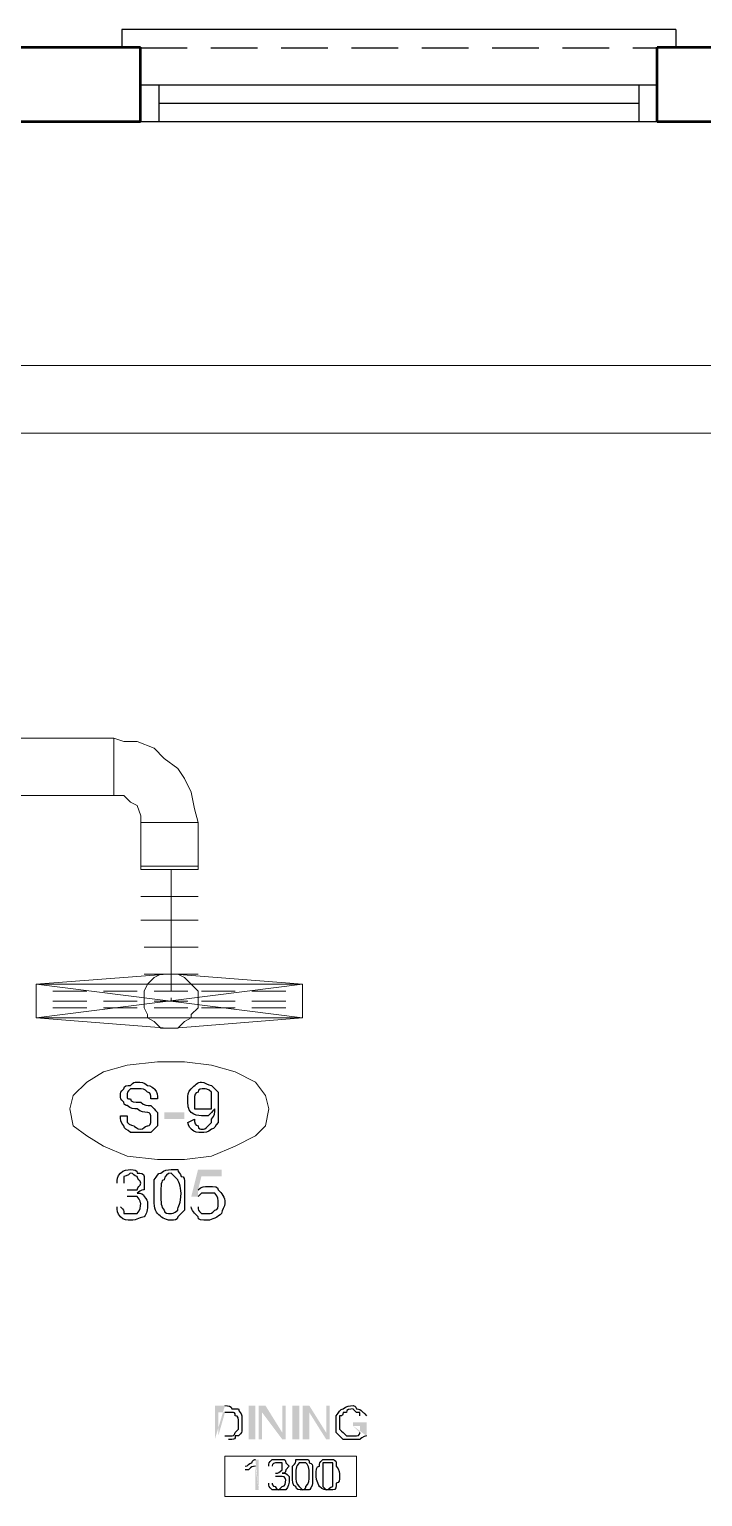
# Model space of a CAD drawing. Header units: millimetres. Extents: x 2091 to 3315, y 1377 to 2255.
# Drawn here: x 2828.9 to 3011.3, y 1857 to 2254.6 of the extents above; entities that cross this region are included whole.
import ezdxf

# ---------------------------------------------------------------- set-up
doc = ezdxf.new("R2010")
doc.units = ezdxf.units.MM
doc.linetypes.add('DASHED', pattern=[19.05, 12.7, -6.35])
doc.layers.add('air cond', color=3, linetype='Continuous')
doc.layers.add('PDF_Solid Fills', color=7, linetype='Continuous')
doc.layers.add('ext wall', color=7, linetype='Continuous', lineweight=50)
doc.layers.add('window', color=2, linetype='Continuous', lineweight=25)

msp = doc.modelspace()

# ---------------------------------------------------------------- hatches: boundary and pattern name
at = {"layer": 'PDF_Solid Fills', "transparency": 33554559}
h = msp.add_hatch(color=256, dxfattribs=at)
h.paths.add_polyline_path([(2872.77, 1935.57), (2874.6, 1935.57)], flags=0)
h.paths.add_polyline_path([(2874.6, 1938.31), (2872.77, 1938.31), (2874.6, 1945.62), (2880.99, 1945.62), (2880.99, 1943.79), (2875.51, 1943.79), (2874.6, 1940.14)], flags=0)
at = {"layer": 'PDF_Solid Fills', "true_color": 0x646464, "transparency": 33554559}
h = msp.add_hatch(color=251, dxfattribs=at)
h.paths.add_polyline_path([(2879.16, 1872.54), (2879.16, 1881.68), (2881.9, 1881.68)], flags=0)
h.paths.add_polyline_path([(2882.82, 1872.54), (2879.16, 1872.54)], flags=0)
h.paths.add_polyline_path([(2880.08, 1873.46), (2881.9, 1873.46)], flags=0)
h.paths.add_polyline_path([(2881.9, 1879.85), (2880.08, 1879.85), (2880.08, 1873.46)], flags=0)
for points in [[(2891.04, 1872.54), (2891.04, 1881.68), (2892.87, 1881.68), (2897.43, 1874.37), (2897.43, 1881.68), (2898.35, 1881.68), (2898.35, 1872.54), (2897.43, 1872.54), (2891.95, 1879.85), (2891.95, 1872.54)], [(2902.91, 1872.54), (2902.91, 1881.68), (2904.74, 1881.68), (2909.31, 1874.37), (2909.31, 1881.68), (2910.22, 1881.68), (2910.22, 1872.54), (2909.31, 1872.54), (2904.74, 1879.85), (2904.74, 1872.54)]]:
    msp.add_hatch(color=251, dxfattribs=at).paths.add_polyline_path(points)
h = msp.add_hatch(color=251, dxfattribs=at)
h.paths.add_polyline_path([(2916.62, 1876.2), (2916.62, 1877.11), (2920.27, 1877.11), (2920.27, 1873.46)], flags=0)
h.paths.add_polyline_path([(2920.27, 1878.94), (2918.44, 1878.94)], flags=0)
h.paths.add_polyline_path([(2918.44, 1874.37), (2918.44, 1876.2), (2916.62, 1876.2)], flags=0)
h = msp.add_hatch(color=251, dxfattribs=at)
h.paths.add_polyline_path([(2891.04, 1858.84), (2890.13, 1858.84), (2890.13, 1865.24)], flags=0)
h.paths.add_polyline_path([(2887.39, 1864.32), (2887.39, 1865.24)], flags=0)
h.paths.add_polyline_path([(2890.13, 1867.06), (2891.04, 1867.06), (2891.04, 1858.84)], flags=0)

# ---------------------------------------------------------------- linework, layer by layer
at = {"layer": 'air cond', "lineweight": 9}
for points in [[(3038.35, 2145.22), (2688.65, 2145.22), (2688.65, 2163.49), (3038.35, 2163.49)], [(2851.76, 2059.8), (2851.76, 2061.63), (2851.76, 2059.8), (2851.76, 2057.97), (2851.76, 2057.06), (2851.76, 2054.32), (2851.76, 2052.49), (2851.76, 2050.67), (2851.76, 2048.84), (2851.76, 2047.93), (2851.76, 2047.01), (2851.76, 2047.93), (2851.76, 2048.84), (2851.76, 2050.67), (2851.76, 2052.49), (2851.76, 2054.32), (2851.76, 2057.06), (2851.76, 2057.97)], [(2830.75, 1986.73), (2830.75, 1995.86)], [(2902.91, 1995.86), (2902.91, 1986.73)], [(2893.78, 1962.06), (2892.87, 1965.72), (2890.13, 1969.37), (2884.64, 1972.11), (2878.25, 1973.94), (2870.94, 1974.85), (2863.64, 1974.85), (2855.41, 1973.94), (2849.02, 1972.11), (2844.45, 1969.37), (2840.8, 1965.72), (2839.89, 1962.06), (2840.8, 1957.5), (2844.45, 1954.76), (2849.02, 1952.01), (2855.41, 1949.27), (2863.64, 1948.36), (2870.94, 1948.36), (2878.25, 1949.27), (2884.64, 1952.01), (2890.13, 1954.76), (2892.87, 1957.5)]]:
    msp.add_lwpolyline(points, close=True, dxfattribs=at)
for points in [[(2799.69, 2062.54), (2851.76, 2062.54), (2851.76, 2061.63), (2851.76, 2062.54), (2854.5, 2061.63), (2858.15, 2061.63), (2862.72, 2059.8), (2865.46, 2057.06), (2869.12, 2054.32), (2870.94, 2051.58), (2872.77, 2047.93), (2873.68, 2043.36), (2874.6, 2039.71), (2873.68, 2039.71), (2872.77, 2039.71), (2870.94, 2039.71), (2869.12, 2039.71), (2867.29, 2039.71), (2865.46, 2039.71), (2863.64, 2039.71), (2861.81, 2039.71), (2860.9, 2039.71), (2859.98, 2039.71), (2859.07, 2039.71), (2859.07, 2027.83), (2859.98, 2027.83), (2860.9, 2027.83), (2861.81, 2027.83), (2863.64, 2027.83), (2865.46, 2027.83), (2867.29, 2027.83), (2869.12, 2027.83), (2870.94, 2027.83), (2872.77, 2027.83), (2873.68, 2027.83), (2874.6, 2027.83), (2874.6, 2026.92), (2873.68, 2026.92), (2872.77, 2026.92), (2870.94, 2026.92), (2869.12, 2026.92), (2867.29, 2026.92), (2865.46, 2026.92), (2863.64, 2026.92), (2861.81, 2026.92), (2860.9, 2026.92), (2859.98, 2026.92), (2860.9, 2026.92), (2861.81, 2026.92), (2863.64, 2026.92), (2865.46, 2026.92), (2867.29, 2026.92), (2869.12, 2026.92), (2870.94, 2026.92), (2872.77, 2026.92), (2873.68, 2026.92), (2874.6, 2026.92), (2859.07, 2026.92), (2859.98, 2026.92), (2859.07, 2026.92), (2859.07, 2027.83), (2859.98, 2027.83), (2860.9, 2027.83), (2861.81, 2027.83), (2863.64, 2027.83), (2865.46, 2027.83), (2867.29, 2027.83), (2869.12, 2027.83), (2870.94, 2027.83), (2872.77, 2027.83), (2873.68, 2027.83), (2874.6, 2027.83), (2874.6, 2039.71), (2873.68, 2039.71), (2872.77, 2039.71), (2870.94, 2039.71), (2869.12, 2039.71), (2867.29, 2039.71), (2865.46, 2039.71), (2863.64, 2039.71), (2861.81, 2039.71), (2860.9, 2039.71), (2859.98, 2039.71), (2859.07, 2039.71), (2859.07, 2041.53), (2858.15, 2044.27), (2856.33, 2045.19), (2854.5, 2047.01), (2851.76, 2047.01), (2799.69, 2047.01)], [(2851.76, 2061.63), (2851.76, 2061.63)], [(2851.76, 2061.63), (2851.76, 2061.63)], [(2851.76, 2047.01), (2851.76, 2047.01)], [(2851.76, 2047.01), (2851.76, 2047.01)], [(2874.6, 2039.71), (2874.6, 2039.71)], [(2874.6, 2039.71), (2874.6, 2039.71)], [(2874.6, 2027.83), (2874.6, 2027.83)], [(2874.6, 2027.83), (2874.6, 2027.83)], [(2867.29, 2026.92), (2867.29, 2021.44), (2867.29, 2015.04), (2867.29, 2008.65), (2867.29, 2003.17), (2867.29, 1998.6), (2867.29, 1995.86)], [(2874.6, 2026.92), (2874.6, 2026.92)], [(2874.6, 2026.92), (2874.6, 2026.92)], [(2874.6, 2019.61), (2859.07, 2019.61)], [(2874.6, 2013.22), (2859.07, 2013.22)], [(2874.6, 2005.91), (2859.98, 2005.91)], [(2860.9, 1995.86), (2862.72, 1997.69), (2864.55, 1998.6), (2866.38, 1998.6), (2830.75, 1995.86), (2830.75, 1986.73), (2866.38, 1983.99), (2864.55, 1983.99), (2862.72, 1985.81), (2860.9, 1986.73)], [(2874.6, 1998.6), (2859.98, 1998.6)], [(2866.38, 1983.99), (2867.29, 1983.99), (2868.2, 1983.99), (2902.91, 1986.73), (2902.91, 1995.86), (2868.2, 1998.6), (2869.12, 1998.6), (2870.94, 1997.69), (2872.77, 1995.86)], [(2868.2, 1998.6), (2867.29, 1998.6), (2866.38, 1998.6)], [(2830.75, 1986.73), (2902.91, 1995.86)], [(2902.91, 1986.73), (2830.75, 1995.86)], [(2830.75, 1986.73), (2830.75, 1995.86)], [(2830.75, 1995.86), (2902.91, 1995.86)], [(2902.91, 1995.86), (2902.91, 1986.73)], [(2902.91, 1986.73), (2830.75, 1986.73)], [(2868.2, 1983.99), (2869.12, 1983.99), (2870.94, 1985.81), (2872.77, 1986.73)]]:
    msp.add_lwpolyline(points, dxfattribs=at)
at = {"layer": 'air cond', "lineweight": 5}
for points in [[(2830.75, 1995.86), (2838.06, 1995.86)], [(2842.63, 1995.86), (2850.85, 1995.86)], [(2855.41, 1995.86), (2864.55, 1995.86)], [(2869.12, 1995.86), (2878.25, 1995.86)], [(2882.82, 1995.86), (2891.95, 1995.86)], [(2896.52, 1995.86), (2902.91, 1995.86)], [(2838.06, 1986.73), (2830.75, 1986.73)], [(2850.85, 1986.73), (2842.63, 1986.73)], [(2864.55, 1986.73), (2855.41, 1986.73)], [(2878.25, 1986.73), (2869.12, 1986.73)], [(2891.95, 1986.73), (2882.82, 1986.73)], [(2902.91, 1986.73), (2896.52, 1986.73)]]:
    msp.add_lwpolyline(points, close=True, dxfattribs=at)
for points in [[(2835.32, 1994.03), (2844.45, 1994.03)], [(2849.02, 1994.03), (2858.15, 1994.03)], [(2860.9, 1995.86), (2859.98, 1994.03), (2859.98, 1991.29), (2859.98, 1989.47), (2860.9, 1987.64), (2860.9, 1986.73)], [(2860.9, 1995.86), (2860.9, 1995.86)], [(2862.72, 1994.03), (2871.86, 1994.03)], [(2867.29, 1995.86), (2867.29, 1994.95), (2867.29, 1994.03)], [(2867.29, 1992.21), (2867.29, 1991.29)], [(2872.77, 1986.73), (2872.77, 1987.64), (2874.6, 1989.47), (2874.6, 1991.29), (2874.6, 1994.03), (2872.77, 1995.86)], [(2872.77, 1995.86), (2872.77, 1995.86)], [(2875.51, 1994.03), (2884.64, 1994.03)], [(2889.21, 1994.03), (2898.35, 1994.03)], [(2835.32, 1991.29), (2844.45, 1991.29)], [(2835.32, 1989.47), (2844.45, 1989.47)], [(2849.02, 1991.29), (2858.15, 1991.29)], [(2849.02, 1989.47), (2858.15, 1989.47)], [(2862.72, 1991.29), (2871.86, 1991.29)], [(2862.72, 1989.47), (2871.86, 1989.47)], [(2875.51, 1991.29), (2884.64, 1991.29)], [(2875.51, 1989.47), (2884.64, 1989.47)], [(2889.21, 1991.29), (2898.35, 1991.29)], [(2889.21, 1989.47), (2898.35, 1989.47)]]:
    msp.add_lwpolyline(points, dxfattribs=at)
at = {"layer": 'air cond', "lineweight": 25}
for points in [[(2863.64, 1964.8), (2861.81, 1964.8)], [(2853.59, 1960.24), (2855.41, 1960.24)], [(2871.86, 1958.41), (2873.68, 1959.32)]]:
    msp.add_lwpolyline(points, dxfattribs=at)
at = {"layer": 'air cond', "color": 251, "lineweight": 5, "true_color": 0x646464}
msp.add_lwpolyline([(2917.53, 1867.98), (2917.53, 1857.02), (2881.9, 1857.02), (2881.9, 1867.98)], close=True, dxfattribs=at)
at = {"layer": 'air cond', "lineweight": 25}
for points in [[(2854.5, 1967.54), (2854.5, 1968.46), (2855.41, 1968.46), (2856.33, 1968.46)], [(2856.33, 1968.46), (2857.24, 1969.37), (2857.24, 1969.37), (2858.15, 1969.37)], [(2858.15, 1969.37), (2859.07, 1969.37), (2859.98, 1969.37), (2860.9, 1968.46)], [(2860.9, 1968.46), (2861.81, 1968.46), (2862.72, 1967.54), (2862.72, 1967.54)], [(2872.77, 1967.54), (2873.68, 1968.46), (2874.6, 1969.37), (2875.51, 1969.37)], [(2875.51, 1969.37), (2876.42, 1969.37), (2877.34, 1968.46), (2878.25, 1968.46)], [(2878.25, 1968.46), (2879.16, 1967.54), (2879.16, 1967.54), (2880.08, 1966.63)], [(2853.59, 1965.72), (2853.59, 1966.63), (2853.59, 1966.63), (2854.5, 1967.54)], [(2854.5, 1963.89), (2853.59, 1964.8), (2853.59, 1964.8), (2853.59, 1965.72)], [(2856.33, 1967.54), (2855.41, 1966.63), (2855.41, 1966.63), (2855.41, 1965.72)], [(2855.41, 1965.72), (2855.41, 1964.8), (2855.41, 1964.8), (2856.33, 1964.8)], [(2858.15, 1967.54), (2857.24, 1967.54), (2856.33, 1967.54), (2856.33, 1967.54)], [(2856.33, 1964.8), (2856.33, 1963.89), (2857.24, 1963.89), (2859.07, 1963.89)], [(2860.9, 1966.63), (2859.98, 1967.54), (2859.98, 1967.54), (2858.15, 1967.54)], [(2861.81, 1964.8), (2861.81, 1965.72), (2861.81, 1966.63), (2860.9, 1966.63)], [(2862.72, 1967.54), (2863.64, 1966.63), (2863.64, 1965.72), (2863.64, 1964.8)], [(2871.86, 1964.8), (2871.86, 1965.72), (2871.86, 1966.63), (2872.77, 1967.54)], [(2872.77, 1961.15), (2871.86, 1962.06), (2871.86, 1962.98), (2871.86, 1964.8)], [(2874.6, 1966.63), (2873.68, 1966.63), (2873.68, 1965.72), (2873.68, 1964.8)], [(2873.68, 1964.8), (2873.68, 1963.89), (2873.68, 1962.98), (2873.68, 1962.06)], [(2876.42, 1967.54), (2875.51, 1967.54), (2874.6, 1967.54), (2874.6, 1966.63)], [(2878.25, 1966.63), (2877.34, 1967.54), (2876.42, 1967.54), (2876.42, 1967.54)], [(2878.25, 1964.8), (2878.25, 1965.72), (2878.25, 1966.63), (2878.25, 1966.63)], [(2878.25, 1962.06), (2878.25, 1962.98), (2878.25, 1963.89), (2878.25, 1964.8)], [(2880.08, 1966.63), (2880.08, 1965.72), (2880.08, 1963.89), (2880.08, 1962.98)], [(2854.5, 1957.5), (2853.59, 1958.41), (2853.59, 1959.32), (2853.59, 1960.24)], [(2855.41, 1962.98), (2855.41, 1962.98), (2854.5, 1962.98), (2854.5, 1963.89)], [(2858.15, 1962.06), (2857.24, 1962.06), (2856.33, 1962.06), (2855.41, 1962.98)], [(2855.41, 1960.24), (2855.41, 1959.32), (2855.41, 1959.32), (2855.41, 1958.41)], [(2860.9, 1961.15), (2859.98, 1961.15), (2859.07, 1961.15), (2858.15, 1962.06)], [(2859.07, 1963.89), (2859.98, 1962.98), (2860.9, 1962.98), (2861.81, 1962.98)], [(2861.81, 1960.24), (2861.81, 1961.15), (2860.9, 1961.15), (2860.9, 1961.15)], [(2861.81, 1962.98), (2862.72, 1962.06), (2862.72, 1962.06), (2863.64, 1961.15)], [(2861.81, 1959.32), (2861.81, 1959.32), (2861.81, 1960.24), (2861.81, 1960.24)], [(2863.64, 1961.15), (2863.64, 1961.15), (2863.64, 1960.24), (2863.64, 1959.32)], [(2875.51, 1960.24), (2874.6, 1960.24), (2873.68, 1960.24), (2872.77, 1961.15)], [(2873.68, 1962.06), (2874.6, 1962.06), (2875.51, 1962.06), (2876.42, 1962.06)], [(2877.34, 1960.24), (2877.34, 1960.24), (2876.42, 1960.24), (2875.51, 1960.24)], [(2876.42, 1962.06), (2876.42, 1962.06), (2877.34, 1962.06), (2878.25, 1962.06)], [(2879.16, 1962.06), (2878.25, 1961.15), (2878.25, 1961.15), (2877.34, 1960.24)], [(2878.25, 1959.32), (2879.16, 1960.24), (2879.16, 1961.15), (2879.16, 1962.06)], [(2880.08, 1962.98), (2880.08, 1961.15), (2880.08, 1959.32), (2880.08, 1958.41)], [(2856.33, 1955.67), (2855.41, 1956.58), (2854.5, 1956.58), (2854.5, 1957.5)], [(2855.41, 1958.41), (2855.41, 1958.41), (2856.33, 1957.5), (2857.24, 1957.5)], [(2857.24, 1957.5), (2857.24, 1957.5), (2858.15, 1956.58), (2859.07, 1956.58)], [(2859.07, 1956.58), (2859.98, 1956.58), (2859.98, 1957.5), (2860.9, 1957.5)], [(2860.9, 1957.5), (2860.9, 1957.5), (2861.81, 1957.5), (2861.81, 1958.41)], [(2861.81, 1958.41), (2861.81, 1958.41), (2861.81, 1959.32), (2861.81, 1959.32)], [(2863.64, 1957.5), (2862.72, 1956.58), (2862.72, 1956.58), (2861.81, 1955.67)], [(2863.64, 1959.32), (2863.64, 1958.41), (2863.64, 1958.41), (2863.64, 1957.5)], [(2872.77, 1956.58), (2872.77, 1956.58), (2871.86, 1957.5), (2871.86, 1958.41)], [(2875.51, 1955.67), (2874.6, 1955.67), (2873.68, 1955.67), (2872.77, 1956.58)], [(2873.68, 1959.32), (2873.68, 1958.41), (2873.68, 1957.5), (2874.6, 1957.5)], [(2874.6, 1957.5), (2874.6, 1956.58), (2875.51, 1956.58), (2875.51, 1956.58)], [(2875.51, 1956.58), (2876.42, 1956.58), (2876.42, 1956.58), (2877.34, 1957.5)], [(2878.25, 1956.58), (2877.34, 1955.67), (2876.42, 1955.67), (2875.51, 1955.67)], [(2877.34, 1957.5), (2877.34, 1957.5), (2877.34, 1957.5), (2878.25, 1958.41)], [(2878.25, 1958.41), (2878.25, 1958.41), (2878.25, 1959.32), (2878.25, 1959.32)], [(2880.08, 1958.41), (2879.16, 1957.5), (2879.16, 1956.58), (2878.25, 1956.58)], [(2859.07, 1955.67), (2858.15, 1955.67), (2857.24, 1955.67), (2856.33, 1955.67)], [(2861.81, 1955.67), (2860.9, 1955.67), (2859.98, 1955.67), (2859.07, 1955.67)], [(2852.67, 1941.97), (2852.67, 1942.88), (2852.67, 1943.79), (2853.59, 1944.71)], [(2853.59, 1944.71), (2854.5, 1945.62), (2855.41, 1945.62), (2856.33, 1945.62)], [(2856.33, 1944.71), (2856.33, 1944.71), (2855.41, 1943.79), (2854.5, 1943.79)], [(2856.33, 1945.62), (2857.24, 1945.62), (2858.15, 1945.62), (2858.15, 1944.71)], [(2858.15, 1943.79), (2857.24, 1943.79), (2857.24, 1944.71), (2856.33, 1944.71)], [(2858.15, 1944.71), (2859.07, 1944.71), (2859.98, 1944.71), (2859.98, 1943.79)], [(2862.72, 1942.88), (2863.64, 1943.79), (2863.64, 1944.71), (2864.55, 1944.71)], [(2864.55, 1944.71), (2865.46, 1945.62), (2866.38, 1945.62), (2867.29, 1945.62)], [(2867.29, 1944.71), (2866.38, 1944.71), (2865.46, 1943.79), (2865.46, 1942.88)], [(2867.29, 1945.62), (2867.29, 1945.62), (2868.2, 1945.62), (2869.12, 1945.62)], [(2869.12, 1942.88), (2868.2, 1943.79), (2867.29, 1944.71), (2867.29, 1944.71)], [(2869.12, 1945.62), (2869.12, 1944.71), (2870.03, 1944.71), (2870.03, 1943.79)], [(2854.5, 1943.79), (2854.5, 1942.88), (2854.5, 1942.88), (2854.5, 1941.97)], [(2859.07, 1941.97), (2859.07, 1942.88), (2858.15, 1942.88), (2858.15, 1943.79)], [(2858.15, 1940.14), (2858.15, 1941.05), (2859.07, 1941.05), (2859.07, 1941.97)], [(2859.98, 1943.79), (2859.98, 1943.79), (2859.98, 1942.88), (2859.98, 1941.97)], [(2859.98, 1941.97), (2859.98, 1941.97), (2859.98, 1941.05), (2859.98, 1940.14)], [(2862.72, 1939.23), (2862.72, 1940.14), (2862.72, 1941.97), (2862.72, 1942.88)], [(2865.46, 1942.88), (2864.55, 1942.88), (2864.55, 1941.05), (2864.55, 1939.23)], [(2870.03, 1939.23), (2870.03, 1941.05), (2869.12, 1942.88), (2869.12, 1942.88)], [(2870.03, 1943.79), (2870.94, 1943.79), (2870.94, 1942.88), (2870.94, 1941.97)], [(2870.94, 1941.97), (2870.94, 1941.05), (2870.94, 1940.14), (2870.94, 1939.23)], [(2874.6, 1940.14), (2875.51, 1941.05), (2876.42, 1941.05), (2877.34, 1941.05)], [(2877.34, 1941.05), (2879.16, 1941.05), (2880.08, 1941.05), (2880.08, 1940.14)], [(2855.41, 1940.14), (2855.41, 1940.14), (2856.33, 1940.14), (2856.33, 1940.14)], [(2856.33, 1938.31), (2856.33, 1938.31), (2856.33, 1938.31), (2855.41, 1938.31)], [(2856.33, 1940.14), (2856.33, 1940.14), (2857.24, 1940.14), (2858.15, 1940.14)], [(2858.15, 1938.31), (2858.15, 1938.31), (2857.24, 1938.31), (2856.33, 1938.31)], [(2859.98, 1940.14), (2859.98, 1940.14), (2859.07, 1940.14), (2858.15, 1939.23)], [(2858.15, 1939.23), (2859.07, 1939.23), (2859.98, 1939.23), (2859.98, 1938.31)], [(2859.07, 1936.49), (2859.07, 1936.49), (2859.07, 1937.4), (2858.15, 1938.31)], [(2858.15, 1933.75), (2859.07, 1934.66), (2859.07, 1935.57), (2859.07, 1936.49)], [(2859.98, 1938.31), (2860.9, 1937.4), (2860.9, 1937.4), (2860.9, 1936.49)], [(2860.9, 1936.49), (2860.9, 1934.66), (2860.9, 1933.75), (2859.98, 1932.83)], [(2863.64, 1933.75), (2862.72, 1934.66), (2862.72, 1936.49), (2862.72, 1939.23)], [(2864.55, 1939.23), (2864.55, 1936.49), (2864.55, 1935.57), (2865.46, 1934.66)], [(2869.12, 1934.66), (2869.12, 1935.57), (2870.03, 1936.49), (2870.03, 1939.23)], [(2870.94, 1939.23), (2870.94, 1937.4), (2870.94, 1935.57), (2870.94, 1934.66)], [(2875.51, 1939.23), (2875.51, 1939.23), (2874.6, 1938.31), (2874.6, 1938.31)], [(2877.34, 1939.23), (2876.42, 1939.23), (2876.42, 1939.23), (2875.51, 1939.23)], [(2879.16, 1939.23), (2878.25, 1939.23), (2878.25, 1939.23), (2877.34, 1939.23)], [(2880.08, 1936.49), (2880.08, 1937.4), (2880.08, 1938.31), (2879.16, 1939.23)], [(2879.16, 1934.66), (2880.08, 1934.66), (2880.08, 1935.57), (2880.08, 1936.49)], [(2880.08, 1940.14), (2880.99, 1939.23), (2881.9, 1938.31), (2881.9, 1936.49)], [(2881.9, 1936.49), (2881.9, 1935.57), (2880.99, 1934.66), (2880.99, 1933.75)], [(2853.59, 1932.83), (2852.67, 1933.75), (2852.67, 1934.66), (2852.67, 1935.57)], [(2853.59, 1935.57), (2854.5, 1934.66), (2854.5, 1934.66), (2854.5, 1933.75)], [(2856.33, 1931.92), (2855.41, 1931.92), (2854.5, 1931.92), (2853.59, 1932.83)], [(2854.5, 1933.75), (2855.41, 1933.75), (2856.33, 1933.75), (2856.33, 1933.75)], [(2856.33, 1933.75), (2857.24, 1933.75), (2858.15, 1933.75), (2858.15, 1933.75)], [(2859.98, 1932.83), (2859.07, 1932.83), (2858.15, 1931.92), (2856.33, 1931.92)], [(2867.29, 1931.92), (2865.46, 1931.92), (2864.55, 1932.83), (2863.64, 1933.75)], [(2865.46, 1934.66), (2865.46, 1933.75), (2866.38, 1933.75), (2867.29, 1933.75)], [(2867.29, 1933.75), (2867.29, 1933.75), (2868.2, 1933.75), (2869.12, 1934.66)], [(2869.12, 1932.83), (2869.12, 1931.92), (2868.2, 1931.92), (2867.29, 1931.92)], [(2870.94, 1934.66), (2870.03, 1933.75), (2870.03, 1933.75), (2869.12, 1932.83)], [(2874.6, 1932.83), (2873.68, 1933.75), (2872.77, 1934.66), (2872.77, 1935.57)], [(2874.6, 1935.57), (2874.6, 1934.66), (2874.6, 1934.66), (2875.51, 1933.75)], [(2877.34, 1931.92), (2875.51, 1931.92), (2874.6, 1931.92), (2874.6, 1932.83)], [(2875.51, 1933.75), (2875.51, 1933.75), (2876.42, 1933.75), (2877.34, 1933.75)], [(2877.34, 1933.75), (2878.25, 1933.75), (2878.25, 1933.75), (2879.16, 1934.66)], [(2880.99, 1933.75), (2880.08, 1932.83), (2878.25, 1931.92), (2877.34, 1931.92)], [(2881.9, 1881.68), (2882.82, 1881.68), (2883.73, 1881.68), (2883.73, 1880.77)], [(2883.73, 1880.77), (2884.64, 1880.77), (2884.64, 1880.77), (2885.56, 1880.77)], [(2885.56, 1880.77), (2885.56, 1879.85), (2886.47, 1879.85), (2886.47, 1878.94)], [(2912.05, 1878.94), (2912.96, 1879.85), (2912.96, 1880.77), (2913.87, 1880.77)], [(2913.87, 1880.77), (2914.79, 1881.68), (2915.7, 1881.68), (2916.62, 1881.68)], [(2916.62, 1880.77), (2915.7, 1880.77), (2914.79, 1880.77), (2914.79, 1879.85)], [(2916.62, 1881.68), (2916.62, 1881.68), (2917.53, 1881.68), (2917.53, 1880.77)], [(2917.53, 1879.85), (2916.62, 1880.77), (2916.62, 1880.77), (2916.62, 1880.77)], [(2917.53, 1880.77), (2918.44, 1880.77), (2918.44, 1880.77), (2919.36, 1879.85)], [(2883.73, 1879.85), (2883.73, 1879.85), (2882.82, 1879.85), (2881.9, 1879.85)], [(2884.64, 1878.94), (2884.64, 1879.85), (2884.64, 1879.85), (2883.73, 1879.85)], [(2885.56, 1877.11), (2885.56, 1878.03), (2885.56, 1878.94), (2884.64, 1878.94)], [(2885.56, 1875.29), (2885.56, 1875.29), (2885.56, 1876.2), (2885.56, 1877.11)], [(2886.47, 1878.94), (2886.47, 1878.03), (2886.47, 1878.03), (2886.47, 1877.11)], [(2886.47, 1877.11), (2886.47, 1876.2), (2886.47, 1875.29), (2886.47, 1875.29)], [(2912.05, 1877.11), (2912.05, 1878.03), (2912.05, 1878.94), (2912.05, 1878.94)], [(2912.05, 1874.37), (2912.05, 1875.29), (2912.05, 1876.2), (2912.05, 1877.11)], [(2913.87, 1879.85), (2913.87, 1878.94), (2913.87, 1878.94), (2912.96, 1878.94)], [(2912.96, 1878.94), (2912.96, 1878.03), (2912.96, 1877.11), (2912.96, 1877.11)], [(2912.96, 1877.11), (2912.96, 1876.2), (2912.96, 1875.29), (2912.96, 1875.29)], [(2914.79, 1879.85), (2914.79, 1879.85), (2913.87, 1879.85), (2913.87, 1879.85)], [(2918.44, 1879.85), (2918.44, 1879.85), (2917.53, 1879.85), (2917.53, 1879.85)], [(2918.44, 1878.94), (2918.44, 1878.94), (2918.44, 1878.94), (2918.44, 1879.85)], [(2919.36, 1879.85), (2919.36, 1879.85), (2919.36, 1879.85), (2920.27, 1878.94)], [(2881.9, 1873.46), (2882.82, 1873.46), (2883.73, 1873.46), (2883.73, 1873.46)], [(2883.73, 1873.46), (2883.73, 1873.46), (2884.64, 1873.46), (2884.64, 1874.37)], [(2884.64, 1873.46), (2884.64, 1872.54), (2884.64, 1872.54), (2883.73, 1872.54)], [(2884.64, 1874.37), (2884.64, 1874.37), (2884.64, 1874.37), (2885.56, 1875.29)], [(2885.56, 1873.46), (2885.56, 1873.46), (2885.56, 1873.46), (2884.64, 1873.46)], [(2886.47, 1875.29), (2886.47, 1874.37), (2886.47, 1874.37), (2885.56, 1873.46)], [(2913.87, 1872.54), (2912.96, 1873.46), (2912.96, 1873.46), (2912.05, 1874.37)], [(2912.96, 1875.29), (2913.87, 1874.37), (2913.87, 1874.37), (2914.79, 1873.46)], [(2914.79, 1873.46), (2914.79, 1873.46), (2915.7, 1873.46), (2916.62, 1873.46)], [(2916.62, 1873.46), (2916.62, 1873.46), (2917.53, 1873.46), (2917.53, 1873.46)], [(2917.53, 1873.46), (2918.44, 1873.46), (2918.44, 1874.37), (2918.44, 1874.37)], [(2920.27, 1873.46), (2919.36, 1873.46), (2918.44, 1872.54), (2918.44, 1872.54)], [(2883.73, 1872.54), (2883.73, 1872.54), (2882.82, 1872.54), (2882.82, 1872.54)], [(2916.62, 1872.54), (2915.7, 1872.54), (2914.79, 1872.54), (2913.87, 1872.54)], [(2918.44, 1872.54), (2917.53, 1872.54), (2916.62, 1872.54), (2916.62, 1872.54)], [(2887.39, 1865.24), (2888.3, 1865.24), (2888.3, 1866.15), (2889.21, 1866.15)], [(2890.13, 1865.24), (2889.21, 1865.24), (2889.21, 1865.24), (2888.3, 1864.32)], [(2889.21, 1866.15), (2889.21, 1867.06), (2890.13, 1867.06), (2890.13, 1867.06)], [(2893.78, 1865.24), (2893.78, 1866.15), (2893.78, 1866.15), (2894.69, 1867.06)], [(2894.69, 1867.06), (2894.69, 1867.06), (2895.61, 1867.06), (2896.52, 1867.06)], [(2895.61, 1866.15), (2894.69, 1866.15), (2894.69, 1865.24), (2894.69, 1865.24)], [(2896.52, 1866.15), (2895.61, 1866.15), (2895.61, 1866.15), (2895.61, 1866.15)], [(2896.52, 1867.06), (2896.52, 1867.06), (2897.43, 1867.06), (2897.43, 1867.06)], [(2897.43, 1866.15), (2897.43, 1866.15), (2896.52, 1866.15), (2896.52, 1866.15)], [(2897.43, 1867.06), (2898.35, 1867.06), (2898.35, 1867.06), (2898.35, 1866.15)], [(2897.43, 1865.24), (2897.43, 1865.24), (2897.43, 1866.15), (2897.43, 1866.15)], [(2897.43, 1864.32), (2897.43, 1864.32), (2897.43, 1864.32), (2897.43, 1865.24)], [(2898.35, 1866.15), (2898.35, 1866.15), (2899.26, 1865.24), (2899.26, 1865.24)], [(2899.26, 1865.24), (2899.26, 1865.24), (2898.35, 1864.32), (2898.35, 1864.32)], [(2900.17, 1865.24), (2901.09, 1866.15), (2901.09, 1866.15), (2901.09, 1867.06)], [(2900.17, 1862.5), (2900.17, 1864.32), (2900.17, 1865.24), (2900.17, 1865.24)], [(2901.09, 1867.06), (2902, 1867.06), (2902, 1867.06), (2902.91, 1867.06)], [(2902, 1866.15), (2901.09, 1865.24), (2901.09, 1864.32), (2901.09, 1862.5)], [(2902.91, 1866.15), (2902.91, 1866.15), (2902, 1866.15), (2902, 1866.15)], [(2902.91, 1867.06), (2903.83, 1867.06), (2903.83, 1867.06), (2903.83, 1867.06)], [(2903.83, 1866.15), (2903.83, 1866.15), (2903.83, 1866.15), (2902.91, 1866.15)], [(2903.83, 1867.06), (2904.74, 1867.06), (2904.74, 1867.06), (2904.74, 1866.15)], [(2904.74, 1862.5), (2904.74, 1864.32), (2904.74, 1865.24), (2903.83, 1866.15)], [(2904.74, 1866.15), (2905.65, 1866.15), (2905.65, 1865.24), (2905.65, 1865.24)], [(2905.65, 1865.24), (2905.65, 1864.32), (2905.65, 1863.41), (2905.65, 1862.5)], [(2906.57, 1862.5), (2906.57, 1864.32), (2906.57, 1865.24), (2907.48, 1865.24)], [(2907.48, 1865.24), (2907.48, 1866.15), (2907.48, 1866.15), (2908.39, 1867.06)], [(2908.39, 1867.06), (2908.39, 1867.06), (2909.31, 1867.06), (2909.31, 1867.06)], [(2909.31, 1866.15), (2909.31, 1866.15), (2908.39, 1866.15), (2908.39, 1866.15)], [(2908.39, 1866.15), (2908.39, 1865.24), (2908.39, 1864.32), (2908.39, 1862.5)], [(2909.31, 1867.06), (2910.22, 1867.06), (2910.22, 1867.06), (2911.13, 1867.06)], [(2911.13, 1866.15), (2910.22, 1866.15), (2910.22, 1866.15), (2909.31, 1866.15)], [(2911.13, 1867.06), (2911.13, 1867.06), (2912.05, 1867.06), (2912.05, 1866.15)], [(2911.13, 1862.5), (2911.13, 1864.32), (2911.13, 1865.24), (2911.13, 1866.15)], [(2912.05, 1866.15), (2912.05, 1866.15), (2912.05, 1865.24), (2912.05, 1865.24)], [(2912.05, 1865.24), (2912.96, 1864.32), (2912.96, 1863.41), (2912.96, 1862.5)], [(2888.3, 1864.32), (2888.3, 1864.32), (2888.3, 1864.32), (2887.39, 1864.32)], [(2895.61, 1863.41), (2896.52, 1863.41), (2896.52, 1863.41), (2897.43, 1864.32)], [(2896.52, 1862.5), (2896.52, 1862.5), (2895.61, 1862.5), (2895.61, 1862.5)], [(2897.43, 1862.5), (2897.43, 1862.5), (2896.52, 1862.5), (2896.52, 1862.5)], [(2898.35, 1864.32), (2898.35, 1863.41), (2898.35, 1863.41), (2897.43, 1863.41)], [(2897.43, 1863.41), (2898.35, 1863.41), (2898.35, 1863.41), (2899.26, 1862.5)], [(2898.35, 1861.58), (2898.35, 1861.58), (2898.35, 1862.5), (2897.43, 1862.5)], [(2897.43, 1859.76), (2898.35, 1859.76), (2898.35, 1860.67), (2898.35, 1861.58)], [(2899.26, 1861.58), (2899.26, 1860.67), (2899.26, 1859.76), (2898.35, 1858.84)], [(2899.26, 1862.5), (2899.26, 1862.5), (2899.26, 1861.58), (2899.26, 1861.58)], [(2901.09, 1859.76), (2900.17, 1859.76), (2900.17, 1861.58), (2900.17, 1862.5)], [(2901.09, 1862.5), (2901.09, 1861.58), (2901.09, 1860.67), (2902, 1859.76)], [(2903.83, 1859.76), (2904.74, 1860.67), (2904.74, 1861.58), (2904.74, 1862.5)], [(2905.65, 1862.5), (2905.65, 1861.58), (2905.65, 1860.67), (2905.65, 1860.67)], [(2907.48, 1859.76), (2907.48, 1859.76), (2906.57, 1861.58), (2906.57, 1862.5)], [(2908.39, 1862.5), (2908.39, 1861.58), (2908.39, 1860.67), (2908.39, 1859.76)], [(2911.13, 1859.76), (2911.13, 1860.67), (2911.13, 1861.58), (2911.13, 1862.5)], [(2912.96, 1862.5), (2912.96, 1861.58), (2912.96, 1860.67), (2912.05, 1860.67)], [(2894.69, 1858.84), (2893.78, 1859.76), (2893.78, 1859.76), (2893.78, 1860.67)], [(2894.69, 1860.67), (2894.69, 1860.67), (2894.69, 1859.76), (2895.61, 1859.76)], [(2896.52, 1858.84), (2895.61, 1858.84), (2894.69, 1858.84), (2894.69, 1858.84)], [(2895.61, 1859.76), (2895.61, 1859.76), (2895.61, 1858.84), (2896.52, 1858.84)], [(2896.52, 1858.84), (2896.52, 1858.84), (2897.43, 1859.76), (2897.43, 1859.76)], [(2898.35, 1858.84), (2897.43, 1858.84), (2897.43, 1858.84), (2896.52, 1858.84)], [(2902.91, 1858.84), (2902, 1858.84), (2901.09, 1858.84), (2901.09, 1859.76)], [(2902, 1859.76), (2902, 1859.76), (2902.91, 1858.84), (2902.91, 1858.84)], [(2902.91, 1858.84), (2903.83, 1858.84), (2903.83, 1859.76), (2903.83, 1859.76)], [(2904.74, 1858.84), (2903.83, 1858.84), (2903.83, 1858.84), (2902.91, 1858.84)], [(2905.65, 1860.67), (2905.65, 1859.76), (2904.74, 1858.84), (2904.74, 1858.84)], [(2909.31, 1858.84), (2909.31, 1858.84), (2908.39, 1858.84), (2907.48, 1859.76)], [(2908.39, 1859.76), (2908.39, 1859.76), (2909.31, 1858.84), (2909.31, 1858.84)], [(2909.31, 1858.84), (2910.22, 1858.84), (2910.22, 1859.76), (2911.13, 1859.76)], [(2911.13, 1858.84), (2911.13, 1858.84), (2910.22, 1858.84), (2909.31, 1858.84)], [(2912.05, 1860.67), (2912.05, 1859.76), (2912.05, 1858.84), (2911.13, 1858.84)]]:
    msp.add_open_spline(points, degree=3, dxfattribs=at)
at = {"layer": 'ext wall'}
for p, q in [((2858.98, 2229.63), (2858.98, 2249.8)), ((2998.98, 2229.63), (2998.98, 2249.8))]:
    msp.add_line(p, q, dxfattribs=at)
for points in [[(2372.04, 2249.8), (2858.98, 2249.8)], [(2998.98, 2249.8), (3205.51, 2249.8)], [(2372.04, 2229.63), (2858.98, 2229.63)], [(2998.98, 2229.63), (3205.51, 2229.63)]]:
    msp.add_lwpolyline(points, dxfattribs=at)
at = {"layer": 'PDF_Solid Fills', "lineweight": 25, "transparency": 33554559}
msp.add_solid([(2865.46, 1961.15), (2870.94, 1961.15), (2865.46, 1959.32), (2870.94, 1959.32)], dxfattribs=at)
at = {"layer": 'PDF_Solid Fills', "color": 251, "lineweight": 25, "true_color": 0x646464, "transparency": 33554559}
for points in [[(2888.3, 1881.68), (2890.13, 1881.68), (2888.3, 1872.54), (2890.13, 1872.54)], [(2900.17, 1881.68), (2902, 1881.68), (2900.17, 1872.54), (2902, 1872.54)]]:
    msp.add_solid(points, dxfattribs=at)
at = {"layer": 'window'}
for p, q in [((3003.97, 2254.61), (2853.98, 2254.61)), ((2853.98, 2254.61), (2853.98, 2249.62)), ((3003.97, 2254.61), (3003.97, 2249.62)), ((2858.98, 2239.62), (2998.98, 2239.62)), ((2863.97, 2239.62), (2863.97, 2229.63)), ((2993.98, 2239.62), (2993.98, 2229.63)), ((2863.97, 2234.63), (2993.98, 2234.63)), ((2858.98, 2229.63), (2998.98, 2229.63))]:
    msp.add_line(p, q, dxfattribs=at)
at = {"layer": 'window', "linetype": 'DASHED'}
msp.add_line((2858.98, 2249.62), (2998.98, 2249.62), dxfattribs=at)

doc.saveas('drawing.dxf')
